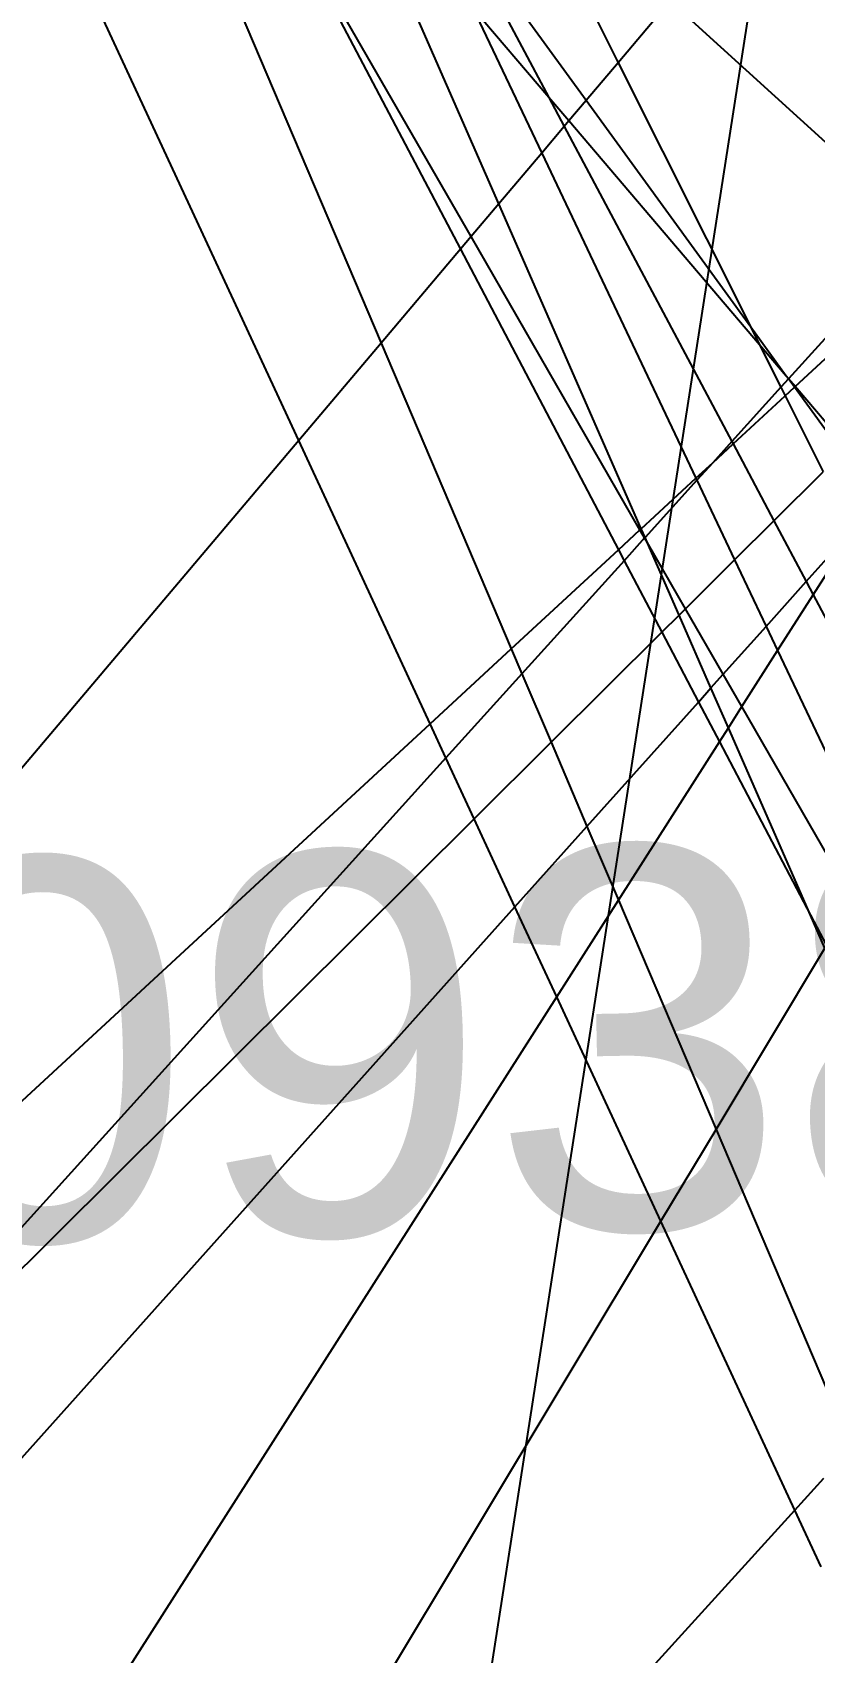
# Model space of a CAD drawing. Header units: metres. Extents: x 0 to 1324930, y 0 to 1631912.
# Drawn here: x 253732.08 to 253734.126, y 1630698.067 to 1630702.303 of the extents above; entities that cross this region are included whole.
import ezdxf
from ezdxf.enums import TextEntityAlignment as Align

# ---------------------------------------------------------------- set-up
doc = ezdxf.new("R2010")
doc.units = ezdxf.units.M
doc.header["$MEASUREMENT"] = 0
for name, color, linetype in [('A_revoir_geometrie_aberrante', 7, 'Continuous'), ('limites_parcelles', 7, 'Continuous'), ('numero_parcelle', 7, 'Continuous')]:
    doc.layers.add(name, color=color, linetype=linetype)
doc.styles.add('Style-Arial', font='arial.ttf')

msp = doc.modelspace()

# ---------------------------------------------------------------- linework, layer by layer
at = {"layer": 'A_revoir_geometrie_aberrante'}
msp.add_line((253733.98882, 1630702.58123), (0, 0), dxfattribs=at)
at = {"layer": 'limites_parcelles'}
for p, q in [((253732.15342, 1630703.45893), (253732.9922, 1630701.49066)), ((253732.77648, 1630701.23574), (253732.00082, 1630702.90678)), ((253733.30029, 1630701.85473), (253732.91168, 1630702.74137)), ((253733.3499, 1630702.74677), (253733.61245, 1630702.22361)), ((253732.70943, 1630702.66759), (253733.19963, 1630701.73578)), ((253733.22755, 1630701.76878), (253732.70943, 1630702.66759)), ((253733.18123, 1630702.602), (253733.43078, 1630702.13292)), ((253733.52856, 1630702.12448), (253733.18123, 1630702.602)), ((253733.74867, 1630702.38458), (253733.61245, 1630702.22361)), ((253734.25442, 1630701.92523), (253733.74867, 1630702.38458)), ((253733.23338, 1630702.36429), (253733.41236, 1630701.98717)), ((253733.43078, 1630702.13292), (253733.23338, 1630702.36429)), ((253733.61245, 1630702.22361), (253733.52856, 1630702.12448)), ((253733.61245, 1630702.22361), (253733.95955, 1630701.53194)), ((253733.43078, 1630702.13292), (253733.47128, 1630702.05679)), ((253733.48345, 1630702.07118), (253733.43078, 1630702.13292)), ((253733.52856, 1630702.12448), (253733.48345, 1630702.07118)), ((253733.95955, 1630701.53194), (253733.52856, 1630702.12448)), ((253733.47128, 1630702.05679), (253733.41236, 1630701.98717)), ((253733.48345, 1630702.07118), (253733.47128, 1630702.05679)), ((253733.47128, 1630702.05679), (253733.90961, 1630701.23283)), ((253733.98247, 1630701.48626), (253733.48345, 1630702.07118)), ((253733.41236, 1630701.98717), (253733.30029, 1630701.85473)), ((253733.41236, 1630701.98717), (253733.81579, 1630701.13713)), ((253733.30029, 1630701.85473), (253733.22755, 1630701.76878)), ((253733.67271, 1630701.00503), (253733.30029, 1630701.85473)), ((253733.19963, 1630701.73578), (253732.9922, 1630701.49066)), ((253733.22755, 1630701.76878), (253733.19963, 1630701.73578)), ((253733.19963, 1630701.73578), (253733.61304, 1630700.94994)), ((253733.66952, 1630701.00208), (253733.22755, 1630701.76878)), ((253734.24458, 1630701.60304), (253734.0584, 1630701.39727)), ((253733.95955, 1630701.53194), (253733.98247, 1630701.48626)), ((253734.05236, 1630701.40435), (253733.95955, 1630701.53194)), ((253734.07565, 1630701.37705), (253734.24238, 1630701.53099)), ((253732.9922, 1630701.49066), (253732.77648, 1630701.23574)), ((253732.9922, 1630701.49066), (253733.33287, 1630700.69126)), ((253733.98247, 1630701.48626), (253734.03829, 1630701.37504)), ((253734.05236, 1630701.40435), (253733.98247, 1630701.48626)), ((253734.0579, 1630701.39672), (253734.03829, 1630701.37504)), ((253734.0579, 1630701.39672), (253734.05236, 1630701.40435)), ((253734.0584, 1630701.39727), (253734.05236, 1630701.40435)), ((253734.0584, 1630701.39727), (253734.0579, 1630701.39672)), ((253734.07359, 1630701.37515), (253734.0579, 1630701.39672)), ((253734.07565, 1630701.37705), (253734.0584, 1630701.39727)), ((253734.03829, 1630701.37504), (253733.90961, 1630701.23283)), ((253733.91285, 1630701.22674), (253734.04943, 1630701.35284)), ((253734.03829, 1630701.37504), (253734.04943, 1630701.35284)), ((253734.04943, 1630701.35284), (253734.07359, 1630701.37515)), ((253734.04943, 1630701.35284), (253734.1491, 1630701.15422)), ((253734.07359, 1630701.37515), (253734.07565, 1630701.37705)), ((253734.19855, 1630701.20336), (253734.07359, 1630701.37515)), ((253734.21223, 1630701.21695), (253734.07565, 1630701.37705)), ((253732.77648, 1630701.23574), (253731.10706, 1630699.263)), ((253733.12031, 1630700.49501), (253732.77648, 1630701.23574)), ((253733.90961, 1630701.23283), (253733.8597, 1630701.17767)), ((253733.8597, 1630701.17767), (253733.91285, 1630701.22674)), ((253733.90961, 1630701.23283), (253733.91285, 1630701.22674)), ((253733.91285, 1630701.22674), (253734.01979, 1630701.02573)), ((253733.81579, 1630701.13713), (253733.8597, 1630701.17767)), ((253733.8597, 1630701.17767), (253733.81827, 1630701.13188)), ((253734.01979, 1630701.02573), (253734.1491, 1630701.15422)), ((253733.67271, 1630701.00503), (253733.81579, 1630701.13713)), ((253733.81827, 1630701.13188), (253733.68276, 1630700.98211)), ((253733.81579, 1630701.13713), (253733.81827, 1630701.13188)), ((253733.81827, 1630701.13188), (253733.91708, 1630700.92369)), ((253733.91708, 1630700.92369), (253734.01979, 1630701.02573)), ((253734.01979, 1630701.02573), (253734.10435, 1630700.86677)), ((253733.61304, 1630700.94994), (253733.66952, 1630701.00208)), ((253733.6817, 1630700.98095), (253733.62797, 1630700.92156)), ((253733.66952, 1630701.00208), (253733.67271, 1630701.00503)), ((253733.6817, 1630700.98095), (253733.66952, 1630701.00208)), ((253733.68276, 1630700.98211), (253733.67271, 1630701.00503)), ((253733.68276, 1630700.98211), (253733.6817, 1630700.98095)), ((253733.68824, 1630700.96961), (253733.6817, 1630700.98095)), ((253733.68824, 1630700.96961), (253733.68276, 1630700.98211)), ((253734.10435, 1630700.86677), (253734.2255, 1630701.00198)), ((253734.12254, 1630700.83259), (253734.226, 1630700.99472)), ((253733.33287, 1630700.69126), (253733.61304, 1630700.94994)), ((253733.61304, 1630700.94994), (253733.62797, 1630700.92156)), ((253733.77169, 1630700.77922), (253733.68824, 1630700.96961)), ((253733.78841, 1630700.79584), (253733.68824, 1630700.96961)), ((253733.62797, 1630700.92156), (253733.36064, 1630700.6261)), ((253733.62797, 1630700.92156), (253733.72648, 1630700.7343)), ((253733.78841, 1630700.79584), (253733.91708, 1630700.92369)), ((253733.91708, 1630700.92369), (253733.99959, 1630700.74985)), ((253733.99959, 1630700.74985), (253734.10435, 1630700.86677)), ((253734.10435, 1630700.86677), (253734.12254, 1630700.83259)), ((253734.0295, 1630700.68681), (253734.12254, 1630700.83259)), ((253734.12254, 1630700.83259), (253734.2157, 1630700.65747)), ((253733.72648, 1630700.7343), (253733.77169, 1630700.77922)), ((253733.77169, 1630700.77922), (253733.78841, 1630700.79584)), ((253733.85519, 1630700.5887), (253733.77169, 1630700.77922)), ((253733.88721, 1630700.62444), (253733.78841, 1630700.79584)), ((253733.43707, 1630700.44674), (253733.72648, 1630700.7343)), ((253733.72648, 1630700.7343), (253733.82236, 1630700.55206)), ((253733.88721, 1630700.62444), (253733.99959, 1630700.74985)), ((253733.99959, 1630700.74985), (253734.0295, 1630700.68681)), ((253733.12031, 1630700.49501), (253733.33287, 1630700.69126)), ((253733.33287, 1630700.69126), (253733.36064, 1630700.6261)), ((253733.93586, 1630700.54005), (253734.0295, 1630700.68681)), ((253734.0295, 1630700.68681), (253734.20528, 1630700.31643)), ((253733.36064, 1630700.6261), (253733.16158, 1630700.4061)), ((253733.36064, 1630700.6261), (253733.43707, 1630700.44674)), ((253733.85519, 1630700.5887), (253733.88721, 1630700.62444)), ((253733.93586, 1630700.54005), (253733.88721, 1630700.62444)), ((253733.53083, 1630700.22672), (253733.82236, 1630700.55206)), ((253733.82236, 1630700.55206), (253733.85519, 1630700.5887)), ((253733.82236, 1630700.55206), (253733.8771, 1630700.44799)), ((253733.90067, 1630700.48492), (253733.85519, 1630700.5887)), ((253733.90067, 1630700.48492), (253733.93586, 1630700.54005)), ((253734.19821, 1630700.08493), (253733.93586, 1630700.54005)), ((253731.04914, 1630698.58277), (253733.12031, 1630700.49501)), ((253733.16158, 1630700.4061), (253733.12031, 1630700.49501)), ((253733.8771, 1630700.44799), (253733.90067, 1630700.48492)), ((253734.11539, 1630699.99504), (253733.90067, 1630700.48492)), ((253733.23562, 1630700.24658), (253733.43707, 1630700.44674)), ((253733.43707, 1630700.44674), (253733.53083, 1630700.22672)), ((253733.61295, 1630700.03404), (253733.8771, 1630700.44799)), ((253733.8771, 1630700.44799), (253734.11539, 1630699.99504)), ((253733.16158, 1630700.4061), (253731.07293, 1630698.0977)), ((253733.23562, 1630700.24658), (253733.16158, 1630700.4061)), ((253731.07293, 1630698.0977), (253733.23562, 1630700.24658)), ((253733.34244, 1630700.01646), (253733.23562, 1630700.24658)), ((253733.34244, 1630700.01646), (253733.53083, 1630700.22672)), ((253733.53083, 1630700.22672), (253733.61295, 1630700.03404)), ((253730.94323, 1630697.33893), (253733.34244, 1630700.01646)), ((253733.45162, 1630699.78124), (253733.34244, 1630700.01646)), ((253733.45162, 1630699.78124), (253733.61295, 1630700.03404)), ((253733.61295, 1630700.03404), (253733.86844, 1630699.4345)), ((253734.15332, 1630699.90849), (253734.11539, 1630699.99504)), ((253734.11539, 1630699.99504), (253734.15738, 1630699.91523)), ((253733.86844, 1630699.4345), (253734.15332, 1630699.90849)), ((253730.79697, 1630695.62127), (253733.45162, 1630699.78124)), ((253733.72407, 1630699.19429), (253733.45162, 1630699.78124)), ((253733.72407, 1630699.19429), (253733.86844, 1630699.4345)), ((253733.86844, 1630699.4345), (253734.15762, 1630698.75592)), ((253731.70075, 1630695.82786), (253733.72407, 1630699.19429)), ((253734.07452, 1630698.43929), (253733.72407, 1630699.19429)), ((253734.07452, 1630698.43929), (253734.1505, 1630698.52287)), ((253731.70075, 1630695.82786), (253734.07452, 1630698.43929)), ((253734.14341, 1630698.29088), (253734.07452, 1630698.43929))]:
    msp.add_line(p, q, dxfattribs=at)

# ---------------------------------------------------------------- texts
at = {"layer": 'numero_parcelle', "color": 5, "lineweight": 0, "style": 'Style-Arial'}
msp.add_text('00938', height=1, rotation=1.13223, dxfattribs=at).set_placement((253730.93246, 1630700.1205, 22.11556), align=Align.TOP_LEFT)

doc.saveas('drawing.dxf')
